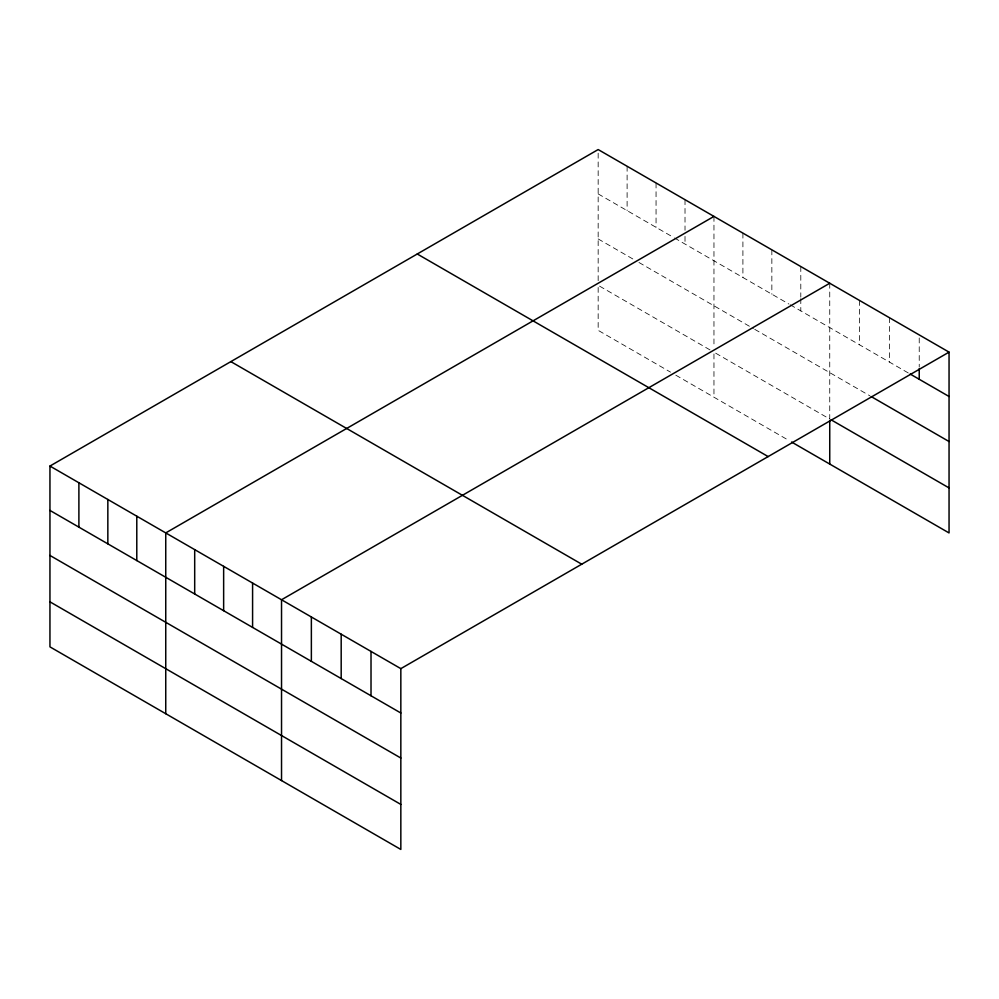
<?xml version="1.0" encoding="UTF-8"?>
<svg xmlns="http://www.w3.org/2000/svg" width="999" height="999" viewBox="0 0 999 999"><rect width="100%" height="100%" fill="white"/><g stroke="black" fill="none" stroke-linecap="round" stroke-linejoin="round"><path stroke-width="0.75" stroke-dasharray="5 3.75" d="M598.164 280.694L598.164 149.55M598.164 193.906L673.164 237.213M674.487 237.974L788.96 304.071M790.271 304.82L908.853 373.289M598.164 238.936L633.691 259.453M638.96 262.487L753.433 328.584M754.745 329.345L869.954 395.854M710.014 349.9L598.164 285.327L598.164 330.357L670.529 372.14M675.799 375.174L788.96 440.509M919.23 337.974L919.23 367.033M889.397 317.694L889.397 362.05M859.577 300.474L859.577 344.83M829.744 283.254L829.744 419.031L713.96 352.185L713.96 397.215M800.798 266.546L800.798 297.14M800.798 298.664L800.798 310.901M771.852 249.825L771.852 294.193M742.906 233.117L742.906 277.472M713.96 216.408L713.96 347.54M685.014 199.688L685.014 230.282M685.014 236.401L685.014 244.056M656.056 182.979L656.056 227.335M627.11 166.271L627.11 210.627"/><path stroke-width="1.5" d="M791.595 442.033L949.05 532.942L949.05 352.135L598.164 149.55L49.95 466.058L49.95 646.865L400.836 849.45L400.836 668.643L49.95 466.058M713.96 216.408L165.747 532.917L165.747 713.723M829.744 283.254L281.531 599.762L281.531 780.569M400.836 668.643L949.05 352.135M910.151 374.038L949.05 396.491M871.24 396.603L949.05 441.521M831.043 419.78L949.05 487.912M417.257 253.996L768.144 456.58M230.856 361.613L581.743 564.198M49.95 510.427L400.836 712.999M49.95 555.444L400.836 758.029M49.95 601.835L400.836 804.42M919.23 368.569L919.23 379.27M829.744 420.591L829.744 464.06M371.016 651.423L371.016 695.779M341.183 634.203L341.183 678.558M311.363 616.982L311.363 661.338M252.585 583.054L252.585 627.409M223.639 566.333L223.639 610.701M194.693 549.625L194.693 593.98M136.788 516.196L136.788 560.564M107.842 499.488L107.842 543.843M78.896 482.779L78.896 527.135"/></g></svg>
